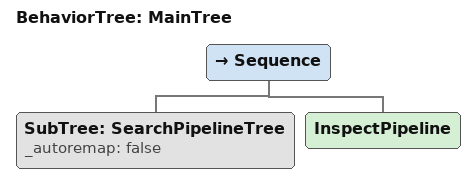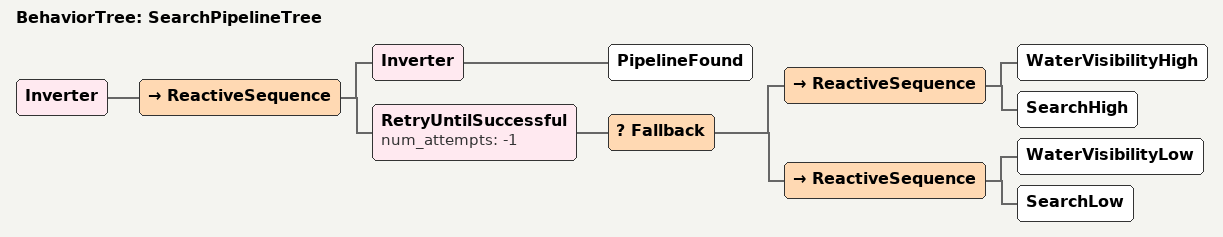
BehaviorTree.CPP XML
<?xml version="1.0" encoding="UTF-8"?>
<root BTCPP_format="4">
  <BehaviorTree ID="MainTree">
    <Sequence>
      <SubTree ID="SearchPipelineTree"
               _autoremap="false"/>
      <InspectPipeline/>
    </Sequence>
  </BehaviorTree>

  <BehaviorTree ID="SearchPipelineTree">
    <Inverter>
      <ReactiveSequence>
        <Inverter>
          <PipelineFound/>
        </Inverter>
        <RetryUntilSuccessful num_attempts="-1">
          <Fallback>
            <ReactiveSequence>
              <WaterVisibilityHigh/>
              <SearchHigh/>
            </ReactiveSequence>
            <ReactiveSequence>
              <WaterVisibilityLow/>
              <SearchLow/>
            </ReactiveSequence>
          </Fallback>
        </RetryUntilSuccessful>
      </ReactiveSequence>
    </Inverter>
  </BehaviorTree>

</root>
